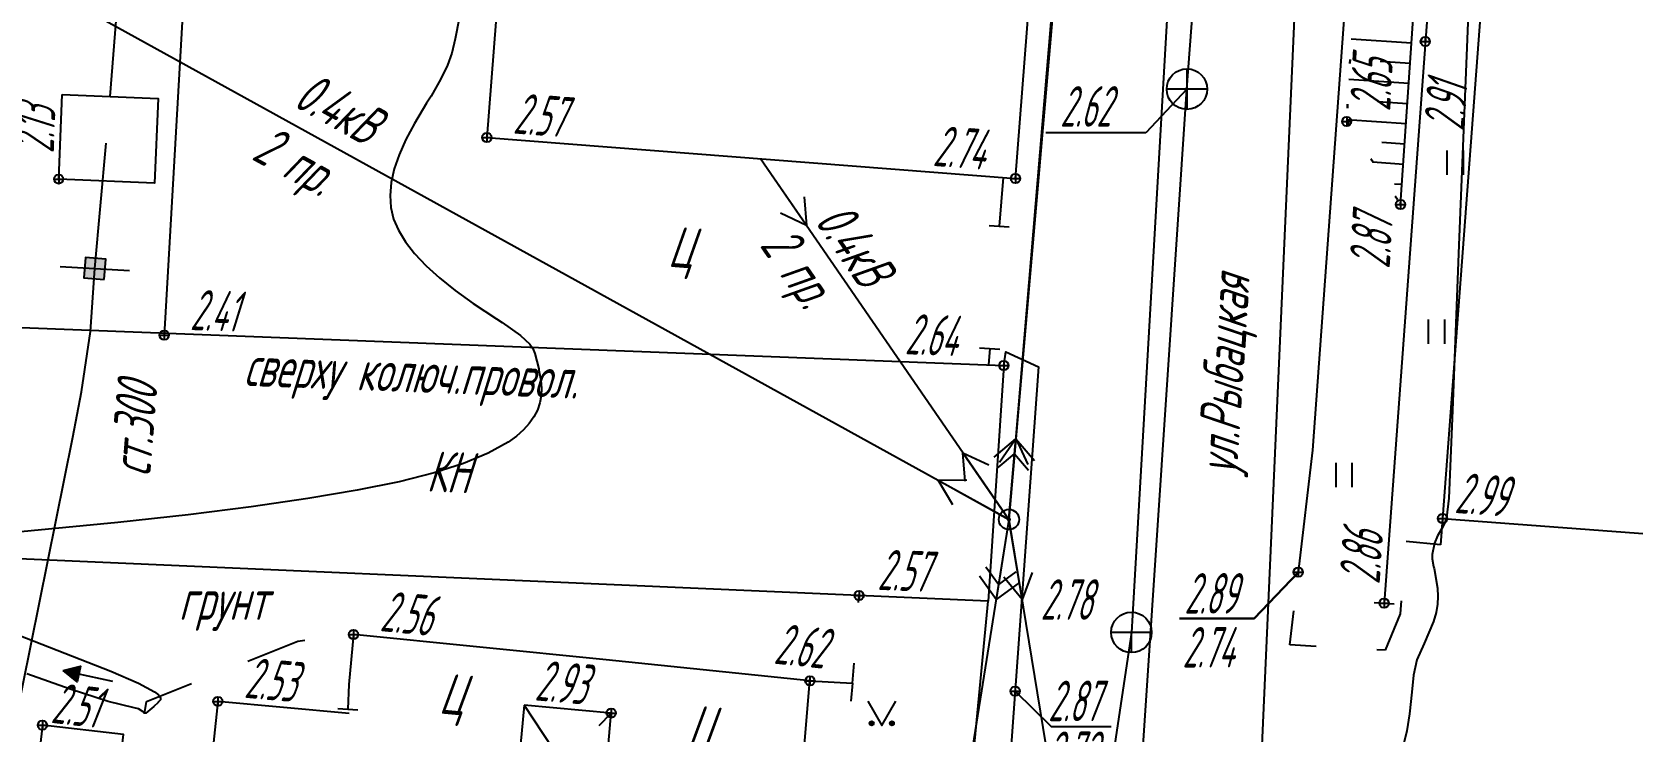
# Model space of a CAD drawing. Extents: x 1233805 to 1234355, y 654698 to 655114.
# Drawn here: x 1233934.98 to 1233974.51, y 655030.96 to 655048.23 of the extents above; entities that cross this region are included whole.
import ezdxf

# ---------------------------------------------------------------- set-up
doc = ezdxf.new("R2010")
doc.units = 0
for name, pattern in [('ИИDash_05_15', [2, 0.5, -1.5]), ('ИИDash_15_15', [3, 1.5, -1.5]), ('ИИDash_20_10', [3, 2, -1]), ('ИИDot', [1, 0, -1])]:
    doc.linetypes.add(name, pattern=pattern)
for name, color, linetype, lineweight in [('ИИ_ВОДОПРОВОДЫ', 80, 'Continuous', 25), ('ИИ_ГОРИЗОНТАЛИ_ОСН', 32, 'Continuous', 25), ('ИИ_ДОРОГИ_АД', 7, 'Continuous', 25), ('ИИ_КАНАЛИЗАЦИЯ', 34, 'Continuous', 25), ('ИИ_ЛЭП_ВН', 250, 'Continuous', 25), ('ИИ_ЛЭП_НН', 250, 'Continuous', 25), ('ИИ_ОГРАДЫ', 7, 'Continuous', 25), ('ИИ_ОТКОС', 7, 'Continuous', 25), ('ИИ_ОТМЕТКИ', 7, 'Continuous', 25), ('ИИ_СТРОЕНИЕ', 7, 'Continuous', 25), ('ИИ_ТЕПЛОТРАССА', 5, 'Continuous', 25), ('ИИ_УГОДЬЯ', 7, 'Continuous', 25)]:
    doc.layers.add(name, color=color, linetype=linetype, lineweight=lineweight)
doc.styles.add('VNIPISIMPLEXCUR', font='simplex.shx', dxfattribs={"width": 0.8, "oblique": 15})
doc.styles.add('ГОСТ 2.304 КУРСИВ', font='cs_gost2304.shx', dxfattribs={"oblique": 15})
doc.linetypes.add('ИИ054741_6', pattern='A,2,-0.5,[35,3dservice.shx,S=1,R=0,X=0,Y=0],-0.5,2', length=5)
doc.linetypes.add('ИИ054763', pattern='A,2.5,[23,3dservice.shx,S=0.85,R=45,X=0,Y=0],5,[23,3dservice.shx,S=0.85,R=225,X=0,Y=0],2.5', length=10)
doc.linetypes.add('ИИ251215', pattern='A,8,-0.6,["2Т",VNIPISIMPLEXCUR,S=2,R=0,X=0,Y=-1],-4.4,24', length=37)
doc.linetypes.add('ИИ251222', pattern='A,2,-2,3,-0.6,["В",VNIPISIMPLEXCUR,S=2,R=0,X=0,Y=-1],-2.8,3,-2,8,-2,8,-2,6', length=41.4)
doc.linetypes.add('ИИ251223', pattern='A,2,-2,3,-0.6,["К",VNIPISIMPLEXCUR,S=2,R=0,X=0,Y=-1],-3,3,-2,8,-2,8,-2,6', length=41.6)
doc.linetypes.add('ИИ251225', pattern='A,2,-2,3,-0.6,["2Т",VNIPISIMPLEXCUR,S=2,R=0,X=0,Y=-1],-4.4,3,-2,8,-2,8,-2,6', length=43)

# ---------------------------------------------------------------- blocks, each defined once
blk = doc.blocks.new('ИИ05401')
at = {"color": 0, "linetype": 'Continuous', "lineweight": 25}
for points in [[(-0.4, 1.2), (-0.4, 0)], [(0.4, 1.2), (0.4, 0)]]:
    blk.add_lwpolyline(points, dxfattribs=at)
blk = doc.blocks.new('ИИ05416')
at = {"linetype": 'Continuous', "lineweight": 25}
h = blk.add_hatch(color=0, dxfattribs=at)
edge = h.paths.add_edge_path()
edge.add_arc((-0.5, 0.1), 0.1, 0, 360)
h = blk.add_hatch(color=0, dxfattribs=at)
edge = h.paths.add_edge_path()
edge.add_arc((0.5, 0.1), 0.1, 0, 360)
at = {"color": 0, "linetype": 'Continuous', "lineweight": 25}
blk.add_lwpolyline([(-0.693, 1.2), (0, 0), (0.693, 1.2)], dxfattribs=at)
for centre in [(-0.5, 0.1), (0.5, 0.1)]:
    blk.add_circle(centre, 0.1, dxfattribs=at)
blk = doc.blocks.new('ИИ0510712')
at = {"linetype": 'Continuous'}
blk.add_hatch(color=0, dxfattribs=at).paths.add_polyline_path([(0.5, -0.5), (0.5, 0.5), (-0.5, 0.5), (-0.5, -0.5)])
at = {"color": 0, "linetype": 'Continuous'}
blk.add_lwpolyline([(0.5, -0.5), (0.5, 0.5), (-0.5, 0.5), (-0.5, -0.5)], close=True, dxfattribs=at)
blk = doc.blocks.new('ИИ051216')
at = {"linetype": 'Continuous'}
blk.add_hatch(color=0, dxfattribs=at).paths.add_polyline_path([(0, 0), (0.4, -0.8), (-0.4, -0.8)])
at = {"color": 0, "linetype": 'Continuous'}
for points in [[(0, 0), (0.4, -0.8), (-0.4, -0.8), (0, 0)], [(0, 0), (0, -2.5)]]:
    blk.add_lwpolyline(points, dxfattribs=at)
at = {"color": 0, "linetype": 'Continuous', "style": 'VNIPISIMPLEXCUR', "oblique": 15, "width": 0.8}
blk.add_attdef('HEIGHT', (1.1, -2.5), '', height=2, dxfattribs=at)
blk = doc.blocks.new('ИИ051144')
at = {"color": 0, "linetype": 'Continuous', "lineweight": 25, "flags": 128}
for points in [[(4, 0), (0, 0)], [(2.775, 0.707), (4, 0), (2.775, -0.707)]]:
    blk.add_lwpolyline(points, dxfattribs=at)
blk = doc.blocks.new('ИИ051081')
at = {"linetype": 'Continuous', "lineweight": 25}
blk.add_hatch(color=0, dxfattribs=at).paths.add_polyline_path([(-0.05, 0, 1), (0.05, 0, 1)])
at = {"color": 0, "linetype": 'Continuous', "lineweight": 25}
for radius in [0.5, 0.05]:
    blk.add_circle((0, 0), radius, dxfattribs=at)
blk = doc.blocks.new('ИИ051141')
at = {"color": 0, "linetype": 'Continuous', "lineweight": 25, "flags": 128}
for points in [[(3, 1), (4, 0), (3, -1)], [(0, 0), (4, 0)], [(2.5, 0.75), (3.25, 0), (2.5, -0.75)]]:
    blk.add_lwpolyline(points, dxfattribs=at)
blk = doc.blocks.new('ИИ051173')
at = {"color": 0, "linetype": 'Continuous', "lineweight": 25, "flags": 128}
for points in [[(0, 1), (0, -1)], [(1, 0), (-1, 0)]]:
    blk.add_lwpolyline(points, dxfattribs=at)
at = {"color": 0, "linetype": 'Continuous', "lineweight": 25}
blk.add_circle((0, 0), 1, dxfattribs=at)
at = {"color": 0, "linetype": 'Continuous', "style": 'VNIPISIMPLEXCUR', "oblique": 15, "width": 0.8}
for tag, p in [('NUMBER', (1.7, -1)), ('HATCH', (1.7, -4.4)), ('HEIGHT', (1.7, -7.8)), ('TOP1', (1.7, -11.2)), ('TOP2', (1.7, -14.6)), ('TOP3', (1.7, -18)), ('TOP4', (1.7, -21.4)), ('TOP5', (1.7, -24.8)), ('BOTTOM', (1.7, -28.2))]:
    blk.add_attdef(tag, p, '', height=2, dxfattribs=at)
blk = doc.blocks.new('ИИ051178')
at = {"color": 0, "linetype": 'Continuous', "lineweight": 25, "flags": 128}
for points in [[(1, 0), (-1, 0)], [(0, -1), (0, 0)]]:
    blk.add_lwpolyline(points, dxfattribs=at)
at = {"color": 0, "linetype": 'Continuous', "lineweight": 25}
blk.add_circle((0, 0), 1, dxfattribs=at)
at = {"color": 0, "linetype": 'Continuous', "style": 'VNIPISIMPLEXCUR', "oblique": 15, "width": 0.8}
for tag, p in [('NUMBER', (1.7, -1)), ('HATCH', (1.7, -4.4)), ('HEIGHT', (1.7, -7.8)), ('TOP1', (1.7, -11.2)), ('TOP2', (1.7, -14.6)), ('TOP3', (1.7, -18)), ('TOP4', (1.7, -21.4)), ('TOP5', (1.7, -24.8)), ('BOTTOM', (1.7, -28.2))]:
    blk.add_attdef(tag, p, '', height=2, dxfattribs=at)
blk = doc.blocks.new('PICKET')
at = {"color": 0, "linetype": 'Continuous', "lineweight": 25}
for p, q in [((-0.23, 0), (0.23, 0)), ((0, 0.23), (0, -0.23))]:
    blk.add_line(p, q, dxfattribs=at)
blk.add_circle((0, 0), 0.23, dxfattribs=at)
at = {"color": 0, "linetype": 'Continuous', "style": 'VNIPISIMPLEXCUR', "oblique": 15, "width": 0.8}
blk.add_attdef('OTMETKA', (1.25, 0.3), '', height=2, dxfattribs=at)
at = {"color": 8, "linetype": 'Continuous', "style": 'VNIPISIMPLEXCUR', "oblique": 15, "width": 0.8, "flags": 1}
blk.add_attdef('NOMER', (1.25, -2.7), '', height=2, dxfattribs=at)
blk = doc.blocks.new('*U207')
at = {"color": 0, "linetype": 'ByBlock', "lineweight": -2}
for points in [[(0, 0), (-2.032, -2.15)], [(-2.032, -2.15), (-6.976, -2.15)]]:
    blk.add_lwpolyline(points, dxfattribs=at)

msp = doc.modelspace()

# ---------------------------------------------------------------- linework, layer by layer
at = {"layer": 'ИИ_ВОДОПРОВОДЫ', "linetype": 'ИИ251222', "flags": 128}
msp.add_lwpolyline([(1233967.944, 655082.797), (1233967.18, 655071.793), (1233964.522, 655012.19), (1233960.74, 654978.868), (1233962.888, 654934.908), (1233961.805, 654824.993), (1233961.762, 654810.371), (1233969.882, 654700.999)], dxfattribs=at)
at = {"layer": 'ИИ_ГОРИЗОНТАЛИ_ОСН', "flags": 128}
for points, elevation in [([(1233970.822, 655058.028), (1233970.202, 655042.76), (1233970.057, 655038.885), (1233969.965, 655036.728), (1233969.903, 655036.236), (1233969.861, 655036.098), (1233969.799, 655035.989), (1233969.789, 655035.974), (1233969.685, 655035.792), (1233969.608, 655035.616), (1233969.553, 655035.339), (1233969.554, 655035.225), (1233969.589, 655035.035), (1233969.6, 655034.988), (1233969.685, 655034.501), (1233969.696, 655034.295), (1233969.687, 655034.106), (1233969.651, 655033.9), (1233969.586, 655033.678), (1233969.355, 655033.142), (1233969.352, 655033.136), (1233969.178, 655032.733), (1233969.093, 655032.36), (1233969.048, 655031.937), (1233968.992, 655031.405), (1233968.926, 655030.983), (1233968.743, 655030.243)], 3), ([(1233945.525, 655048.565), (1233945.43, 655048.059), (1233945.346, 655047.706), (1233945.24, 655047.412), (1233945.074, 655047.072), (1233944.831, 655046.649), (1233944.722, 655046.472), (1233944.422, 655045.972), (1233944.209, 655045.574), (1233944.043, 655045.202), (1233943.923, 655044.853), (1233943.849, 655044.516), (1233943.821, 655044.198), (1233943.841, 655043.898), (1233943.908, 655043.614), (1233944.026, 655043.336), (1233944.199, 655043.051), (1233944.427, 655042.76), (1233944.71, 655042.462), (1233945.042, 655042.162), (1233945.431, 655041.853), (1233945.874, 655041.533), (1233946.445, 655041.152), (1233946.59, 655041.057), (1233947.044, 655040.74), (1233947.273, 655040.523), (1233947.342, 655040.418), (1233947.394, 655040.299), (1233947.49, 655039.913), (1233947.495, 655039.89), (1233947.496, 655039.885), (1233947.542, 655039.64), (1233947.559, 655039.442), (1233947.552, 655039.254), (1233947.52, 655039.076), (1233947.46, 655038.9), (1233947.372, 655038.731), (1233947.257, 655038.569), (1233947.114, 655038.412), (1233946.94, 655038.258), (1233946.737, 655038.111), (1233946.244, 655037.833), (1233945.635, 655037.578), (1233944.909, 655037.347), (1233944.047, 655037.132), (1233943.007, 655036.922), (1233941.788, 655036.715), (1233940.389, 655036.512), (1233938.837, 655036.317), (1233937.098, 655036.123), (1233932.811, 655035.715)], 2.5), ([(1233934.461, 655033.421), (1233936.928, 655032.459), (1233937.609, 655032.161), (1233938.006, 655031.948), (1233938.106, 655031.871), (1233938.153, 655031.806), (1233938.15, 655031.751), (1233938.096, 655031.689), (1233938.092, 655031.684), (1233937.987, 655031.581), (1233937.793, 655031.416), (1233937.758, 655031.417), (1233937.72, 655031.449), (1233937.607, 655031.526), (1233937.504, 655031.549), (1233936.862, 655031.707), (1233935.92, 655032.012), (1233934.852, 655032.392)], 2.5)]:
    msp.add_lwpolyline(points, dxfattribs=dict(at, elevation=elevation))
at = {"layer": 'ИИ_ДОРОГИ_АД', "flags": 128}
for points in [[(1233969.812, 655082.733), (1233968.744, 655068.668), (1233967.972, 655056.783), (1233966.599, 655037.909), (1233966.246, 655034.896)], [(1233958.974, 655039.999), (1233959.025, 655040.337), (1233959.836, 655039.969), (1233958.224, 655017.766), (1233957.74, 655010.801), (1233956.183, 655008.633)], [(1233942.814, 655031.411), (1233939.57, 655031.711), (1233938.959, 655025.949), (1233938.343, 655019.708), (1233938.353, 655019.053), (1233938.433, 655018.661), (1233938.746, 655018.278), (1233939.674, 655017.42)]]:
    msp.add_lwpolyline(points, dxfattribs=at)
at = {"layer": 'ИИ_ДОРОГИ_АД', "linetype": 'ИИDash_15_15', "flags": 128}
for points in [[(1233969.811, 655036.226), (1233969.76, 655035.577), (1233968.883, 655035.659), (1233968.766, 655033.867), (1233968.389, 655032.971), (1233966.037, 655033.103), (1233966.246, 655034.896)], [(1233921.896, 655014.323), (1233918.478, 655014.665), (1233920.242, 655030.402), (1233931.846, 655029.176), (1233937.312, 655028.858), (1233937.808, 655031.71), (1233941.546, 655033.2), (1233942.917, 655033.363)], [(1233954.189, 655032.216), (1233955.241, 655032.158), (1233953.767, 655017.125), (1233956.898, 655016.993), (1233957.028, 655017.81)]]:
    msp.add_lwpolyline(points, dxfattribs=at)
at = {"layer": 'ИИ_ДОРОГИ_АД', "flags": 128}
msp.add_lwpolyline([(1233935.234, 655031.122), (1233935.046, 655029.486), (1233937.05, 655029.255), (1233937.238, 655030.891)], close=True, dxfattribs=at)
at = {"layer": 'ИИ_КАНАЛИЗАЦИЯ', "linetype": 'ИИ251223', "flags": 128}
msp.add_lwpolyline([(1233959.831, 654935.307), (1233963.849, 654975.195), (1233964.502, 654990.159), (1233959.462, 654992.879), (1233960.552, 655002.541), (1233963.498, 655046.82), (1233964.614, 655061.611), (1233965.913, 655082.867)], dxfattribs=at)
at = {"layer": 'ИИ_ЛЭП_ВН', "flags": 128}
for points in [[(1233963.155, 655082.962), (1233959.103, 655036.201)], [(1233959.103, 655036.201), (1233949.847, 654978.253), (1233945.218, 654919.13), (1233958.083, 654861.007)]]:
    msp.add_lwpolyline(points, dxfattribs=at)
at = {"layer": 'ИИ_ЛЭП_НН', "flags": 128}
for points in [[(1233963.118, 655082.963), (1233961.503, 655064.671), (1233959.103, 655036.201)], [(1233959.103, 655036.201), (1233932.829, 655050.695)], [(1233959.103, 655036.201), (1233952.965, 655045.102)], [(1233959.103, 655036.201), (1233968.727, 654977.323)]]:
    msp.add_lwpolyline(points, dxfattribs=at)
at = {"layer": 'ИИ_ОГРАДЫ', "linetype": 'ИИ054741_6'}
for points in [[(1233971.93, 655082.661), (1233968.366, 655034.132)], [(1233958.96, 655044.636), (1233958.861, 655043.437)], [(1233952.929, 655018.271), (1233957.028, 655017.81), (1233958.589, 655034.184)], [(1233953.968, 655029.656), (1233954.189, 655032.216), (1233949.158, 655032.733), (1233942.917, 655033.363), (1233942.8, 655032.129), (1233942.776, 655031.519)]]:
    msp.add_lwpolyline(points, dxfattribs=at)
at = {"layer": 'ИИ_ОГРАДЫ', "linetype": 'ИИ054763', "flags": 128}
msp.add_lwpolyline([(1233941.431, 655053.06), (1233938.956, 655053.22), (1233938.245, 655040.75)], dxfattribs=at)
at = {"layer": 'ИИ_ОГРАДЫ', "flags": 128}
for points in [[(1233958.612, 655043.455), (1233959.111, 655043.418)], [(1233958.378, 655040.437), (1233958.876, 655040.4)], [(1233968.117, 655034.15), (1233968.616, 655034.114)], [(1233942.527, 655031.538), (1233943.026, 655031.501)]]:
    msp.add_lwpolyline(points, dxfattribs=at)
at = {"layer": 'ИИ_ОГРАДЫ'}
msp.add_lwpolyline([(1233958.627, 655040.419), (1233958.596, 655040.013)], dxfattribs=at)
at = {"layer": 'ИИ_ОТКОС'}
for p, q in [((1233967.553, 655048.063, 3.601), (1233969.046, 655047.962, 3.601)), ((1233968.269, 655047.514, 3.601), (1233969.012, 655047.463, 3.601)), ((1233967.499, 655047.066, 3.601), (1233968.978, 655046.965, 3.601)), ((1233968.208, 655046.517, 3.601), (1233968.944, 655046.466, 3.601)), ((1233967.445, 655046.068, 3.601), (1233968.91, 655045.968, 3.601)), ((1233968.313, 655045.508, 3.601), (1233968.876, 655045.47, 3.601)), ((1233968.091, 655045.023, 3.601), (1233968.842, 655044.971, 3.601)), ((1233968.621, 655044.486, 3.601), (1233968.808, 655044.473, 3.601))]:
    msp.add_line(p, q, dxfattribs=at)
at = {"layer": 'ИИ_ОТКОС', "color": 33, "linetype": 'ИИDot', "lineweight": 30, "elevation": 2.983}
msp.add_lwpolyline([(1233969.941, 655082.729), (1233969.862, 655081.495), (1233969.421, 655074.762), (1233968.778, 655064.412), (1233967.944, 655055.239), (1233967.442, 655046.019), (1233968.774, 655043.975)], dxfattribs=at)
at = {"layer": 'ИИ_ОТКОС', "elevation": 3.601}
msp.add_lwpolyline([(1233968.774, 655043.975), (1233971.387, 655082.342), (1233971.413, 655082.678)], dxfattribs=at)
at = {"layer": 'ИИ_ОТМЕТКИ', "lineweight": 30, "elevation": 2.737}
msp.add_lwpolyline([(1233966.246, 655034.893), (1233965.159, 655033.758), (1233963.317, 655033.758)], dxfattribs=at)
at = {"layer": 'ИИ_ОТМЕТКИ', "elevation": 2.724}
msp.add_lwpolyline([(1233959.255, 655031.964), (1233960.141, 655031.093), (1233961.626, 655031.093)], dxfattribs=at)
at = {"layer": 'ИИ_СТРОЕНИЕ'}
msp.add_lwpolyline([(1233973.299, 655082.614), (1233969.811, 655036.226), (1233977.068, 655035.68), (1233980.578, 655082.364)], dxfattribs=at)
for points in [[(1233947.904, 655067.421), (1233946.211, 655045.627), (1233959.263, 655044.613), (1233960.956, 655066.407), (1233957.016, 655066.713), (1233952.984, 655067.026)], [(1233927.919, 655041.2), (1233934.714, 655040.937), (1233958.974, 655039.999), (1233958.589, 655034.184), (1233927.672, 655035.531)], [(1233947.133, 655031.619), (1233947.012, 655030.29), (1233949.161, 655030.094), (1233949.282, 655031.423)]]:
    msp.add_lwpolyline(points, close=True, dxfattribs=at)
at = {"layer": 'ИИ_СТРОЕНИЕ', "linetype": 'ИИDash_20_10', "flags": 128}
msp.add_lwpolyline([(1233947.133, 655031.619), (1233948.073, 655030.194), (1233949.282, 655031.423)], dxfattribs=at)
at = {"layer": 'ИИ_ТЕПЛОТРАССА', "linetype": 'ИИ251225', "flags": 128}
msp.add_lwpolyline([(1233964.982, 655082.899), (1233962.125, 655033.414), (1233954.34, 654981.542)], dxfattribs=at)
at = {"layer": 'ИИ_ТЕПЛОТРАССА', "linetype": 'ИИ251225', "elevation": -11.67, "flags": 128}
msp.add_lwpolyline([(1233936.908, 655046.639), (1233939.503, 655079.282)], dxfattribs=at)
at = {"layer": 'ИИ_ТЕПЛОТРАССА', "color": 7}
msp.add_lwpolyline([(1233935.727, 655046.689), (1233938.09, 655046.588), (1233938.001, 655044.5), (1233935.637, 655044.601)], close=True, dxfattribs=at)
at = {"layer": 'ИИ_ТЕПЛОТРАССА', "linetype": 'ИИ251215', "flags": 128}
msp.add_lwpolyline([(1233932.236, 655010.315), (1233932.627, 655013.902), (1233934.125, 655029.048), (1233935.984, 655038.233), (1233936.204, 655039.352), (1233936.424, 655040.837), (1233936.531, 655042.392), (1233936.81, 655045.485)], dxfattribs=at)
at = {"layer": 'ИИ_ТЕПЛОТРАССА', "color": 7, "flags": 128}
msp.add_lwpolyline([(1233935.674, 655042.441), (1233936.531, 655042.392), (1233937.388, 655042.342)], dxfattribs=at)
at = {"layer": 'ИИ_УГОДЬЯ', "linetype": 'ИИDash_05_15', "flags": 128}
msp.add_lwpolyline([(1233955.241, 655032.158), (1233955.4, 655034.322)], dxfattribs=at)

# ---------------------------------------------------------------- block references
at = {"layer": 'ИИ_КАНАЛИЗАЦИЯ', "color": 7}
ref = msp.add_blockref('ИИ051173', (1233963.498, 655046.82, 2.62), dxfattribs=dict(at, xscale=0.5, yscale=0.5, zscale=0.5))
ref.add_attrib('HATCH', '2.62', (1233960.367, 655045.894, -16.77), dxfattribs={"layer": '0', "color": 0, "linetype": 'Continuous', "height": 1, "rotation": 360, "style": 'ГОСТ 2.304 КУРСИВ', "oblique": 15, "width": 0.65})
at = {"layer": 'ИИ_КАНАЛИЗАЦИЯ', "color": 7, "xscale": 0.5, "yscale": 0.5, "zscale": 0.5}
msp.add_blockref('*U207', (1233963.498, 655046.82, 22.955), dxfattribs=at)
at = {"layer": 'ИИ_ЛЭП_ВН'}
for xscale, yscale, zscale, rotation in [(0.4999999999999998, 0.4999999999999998, 0.4999999999999998, 85.04788065733477), (0.5, 0.5, 0.5, 260.9241893942159)]:
    msp.add_blockref('ИИ051141', (1233959.103, 655036.201), dxfattribs=dict(at, xscale=xscale, yscale=yscale, zscale=zscale, rotation=rotation))
at = {"layer": 'ИИ_ЛЭП_ВН', "xscale": 0.5, "yscale": 0.5, "zscale": 0.5}
msp.add_blockref('ИИ051081', (1233959.103, 655036.201), dxfattribs=at)
at = {"layer": 'ИИ_ЛЭП_НН'}
for p, xscale, yscale, zscale, rotation in [((1233952.965, 655045.102), 0.4999999999999997, 0.4999999999999997, 0.4999999999999997, 304.5929676262427), ((1233959.103, 655036.201), 0.4999999999999992, 0.4999999999999992, 0.4999999999999992, 85.18255524606028), ((1233959.103, 655036.201), 0.4999999999999997, 0.4999999999999997, 0.4999999999999997, 124.5929676254587), ((1233959.103, 655036.201), 0.4999999999999997, 0.4999999999999997, 0.4999999999999997, 151.118177180033), ((1233959.103, 655036.201), 0.4999999999999995, 0.4999999999999995, 0.4999999999999995, 279.2827359329013)]:
    msp.add_blockref('ИИ051144', p, dxfattribs=dict(at, xscale=xscale, yscale=yscale, zscale=zscale, rotation=rotation))
at = {"layer": 'ИИ_ОТМЕТКИ'}
ref = msp.add_blockref('PICKET', (1233969.384, 655047.994, 2.912), dxfattribs=dict(at, xscale=0.5, yscale=0.5, zscale=0.5))
ref.add_attrib('OTMETKA', '2.91', (1233970.343, 655045.77, 2.912), dxfattribs={"layer": '0', "color": 0, "linetype": 'Continuous', "height": 1, "rotation": 85.7994, "style": 'ГОСТ 2.304 КУРСИВ', "oblique": 15, "width": 0.65})
ref = msp.add_blockref('PICKET', (1233967.442, 655046.019, 2.651), dxfattribs=dict(at, xscale=0.5, yscale=0.5, zscale=0.5))
ref.add_attrib('OTMETKA', '2.65', (1233968.515, 655046.266, 2.651), dxfattribs={"layer": '0', "color": 0, "linetype": 'Continuous', "height": 1, "rotation": 86.8841, "style": 'ГОСТ 2.304 КУРСИВ', "oblique": 15, "width": 0.65})
ref = msp.add_blockref('PICKET', (1233935.637, 655044.601, 2.127), dxfattribs=dict(at, xscale=0.5, yscale=0.5, zscale=0.5))
ref.add_attrib('OTMETKA', '2.13', (1233935.514, 655045.232, 2.127), dxfattribs={"layer": '0', "color": 0, "linetype": 'Continuous', "height": 1, "rotation": 87.5461, "style": 'ГОСТ 2.304 КУРСИВ', "oblique": 15, "width": 0.65})
ref = msp.add_blockref('PICKET', (1233946.211, 655045.627, 2.574), dxfattribs=dict(at, xscale=0.5, yscale=0.5, zscale=0.5))
ref.add_attrib('OTMETKA', '2.57', (1233946.846, 655045.728, 2.574), dxfattribs={"layer": '0', "color": 0, "linetype": 'Continuous', "height": 1, "rotation": 355.5578, "style": 'ГОСТ 2.304 КУРСИВ', "oblique": 15, "width": 0.65})
ref = msp.add_blockref('PICKET', (1233959.263, 655044.613, 2.739), dxfattribs=dict(at, xscale=0.5, yscale=0.5, zscale=0.5))
ref.add_attrib('OTMETKA', '2.74', (1233957.212, 655044.927, 2.739), dxfattribs={"layer": '0', "color": 0, "linetype": 'Continuous', "height": 1, "rotation": 355.5578, "style": 'ГОСТ 2.304 КУРСИВ', "oblique": 15, "width": 0.65})
ref = msp.add_blockref('PICKET', (1233968.774, 655043.975, 2.873), dxfattribs=dict(at, xscale=0.5, yscale=0.5, zscale=0.5))
ref.add_attrib('OTMETKA', '2.87', (1233968.5, 655042.379, 2.873), dxfattribs={"layer": '0', "color": 0, "linetype": 'Continuous', "height": 1, "rotation": 86.1048, "style": 'ГОСТ 2.304 КУРСИВ', "oblique": 15, "width": 0.65})
ref = msp.add_blockref('PICKET', (1233938.245, 655040.75, 2.405), dxfattribs=dict(at, xscale=0.5, yscale=0.5, zscale=0.5))
ref.add_attrib('OTMETKA', '2.41', (1233938.875, 655040.876, 2.405), dxfattribs={"layer": '0', "color": 0, "linetype": 'Continuous', "height": 1, "rotation": 357.7846, "style": 'ГОСТ 2.304 КУРСИВ', "oblique": 15, "width": 0.65})
ref = msp.add_blockref('PICKET', (1233958.974, 655039.999, 2.638), dxfattribs=dict(at, xscale=0.5, yscale=0.5, zscale=0.5))
ref.add_attrib('OTMETKA', '2.64', (1233956.527, 655040.279, 2.638), dxfattribs={"layer": '0', "color": 0, "linetype": 'Continuous', "height": 1, "rotation": 357.7846, "style": 'ГОСТ 2.304 КУРСИВ', "oblique": 15, "width": 0.65})
ref = msp.add_blockref('PICKET', (1233969.811, 655036.226, 2.991), dxfattribs=dict(at, xscale=0.5, yscale=0.5, zscale=0.5))
ref.add_attrib('OTMETKA', '2.99', (1233970.095, 655036.363, 2.991), dxfattribs={"layer": '0', "color": 0, "linetype": 'Continuous', "height": 1, "rotation": 355.7001, "style": 'ГОСТ 2.304 КУРСИВ', "oblique": 15, "width": 0.65})
ref = msp.add_blockref('PICKET', (1233968.366, 655034.132, 2.86), dxfattribs=dict(at, xscale=0.5, yscale=0.5, zscale=0.5))
ref.add_attrib('OTMETKA', '2.86', (1233968.253, 655034.592, 2.86), dxfattribs={"layer": '0', "color": 0, "linetype": 'Continuous', "height": 1, "rotation": 85.7994, "style": 'ГОСТ 2.304 КУРСИВ', "oblique": 15, "width": 0.65})
ref = msp.add_blockref('PICKET', (1233955.4, 655034.322, 2.57), dxfattribs=dict(at, xscale=0.5, yscale=0.5, zscale=0.5))
ref.add_attrib('OTMETKA', '2.57', (1233955.849, 655034.465, 2.57), dxfattribs={"layer": '0', "color": 0, "linetype": 'Continuous', "height": 1, "rotation": 357.5049, "style": 'ГОСТ 2.304 КУРСИВ', "oblique": 15, "width": 0.65})
ref = msp.add_blockref('PICKET', (1233966.246, 655034.896, 2.737), dxfattribs=dict(at, xscale=0.5, yscale=0.5, zscale=0.5))
ref.add_attrib('OTMETKA', '2.74', (1233963.387, 655032.546, 2.737), dxfattribs={"layer": '0', "color": 0, "linetype": 'Continuous', "height": 1, "style": 'ГОСТ 2.304 КУРСИВ', "oblique": 15, "width": 0.65})
ref = msp.add_blockref('PICKET', (1233942.917, 655033.363, 2.557), dxfattribs=dict(at, xscale=0.5, yscale=0.5, zscale=0.5))
ref.add_attrib('OTMETKA', '2.56', (1233943.554, 655033.449, 2.557), dxfattribs={"layer": '0', "color": 0, "linetype": 'Continuous', "height": 1, "rotation": 354.2353, "style": 'ГОСТ 2.304 КУРСИВ', "oblique": 15, "width": 0.65})
ref = msp.add_blockref('PICKET', (1233954.189, 655032.216, 2.622), dxfattribs=dict(at, xscale=0.5, yscale=0.5, zscale=0.5))
ref.add_attrib('OTMETKA', '2.62', (1233953.28, 655032.644, 2.622), dxfattribs={"layer": '0', "color": 0, "linetype": 'Continuous', "height": 1, "rotation": 354.1333, "style": 'ГОСТ 2.304 КУРСИВ', "oblique": 15, "width": 0.65})
ref = msp.add_blockref('PICKET', (1233939.57, 655031.711, 2.532), dxfattribs=dict(at, xscale=0.5, yscale=0.5, zscale=0.5))
ref.add_attrib('OTMETKA', '2.53', (1233940.206, 655031.803, 2.532), dxfattribs={"layer": '0', "color": 0, "linetype": 'Continuous', "height": 1, "rotation": 354.7091, "style": 'ГОСТ 2.304 КУРСИВ', "oblique": 15, "width": 0.65})
ref = msp.add_blockref('PICKET', (1233949.282, 655031.423, 2.932), dxfattribs=dict(at, xscale=0.5, yscale=0.5, zscale=0.5))
ref.add_attrib('OTMETKA', '2.93', (1233947.381, 655031.739, 2.932), dxfattribs={"layer": '0', "color": 0, "linetype": 'Continuous', "height": 1, "rotation": 354.7916, "style": 'ГОСТ 2.304 КУРСИВ', "oblique": 15, "width": 0.65})
ref = msp.add_blockref('PICKET', (1233935.234, 655031.122, 2.514), dxfattribs=dict(at, xscale=0.5, yscale=0.5, zscale=0.5))
ref.add_attrib('OTMETKA', '2.51', (1233935.427, 655031.184, 2.514), dxfattribs={"layer": '0', "color": 0, "linetype": 'Continuous', "height": 1, "rotation": 353.4289, "style": 'ГОСТ 2.304 КУРСИВ', "oblique": 15, "width": 0.65})
ref = msp.add_blockref('PICKET', (1233959.255, 655031.964, 2.724), dxfattribs=dict(at, xscale=0.5, yscale=0.5, zscale=0.5))
ref.add_attrib('OTMETKA', '2.72', (1233960.031, 655029.967, 2.724), dxfattribs={"layer": '0', "color": 0, "linetype": 'Continuous', "height": 1, "style": 'ГОСТ 2.304 КУРСИВ', "oblique": 15, "width": 0.65})
at = {"layer": 'ИИ_ТЕПЛОТРАССА', "color": 7}
for name, p, xscale, yscale, zscale, rotation in [('ИИ0510712', (1233936.531, 655042.392), 0.4999999999999997, 0.4999999999999997, 0.4999999999999997, 355.1438611621973), ('ИИ051216', (1233935.744, 655032.47), 0.4999999999999993, 0.4999999999999993, 0.4999999999999993, 78)]:
    msp.add_blockref(name, p, dxfattribs=dict(at, xscale=xscale, yscale=yscale, zscale=zscale, rotation=rotation))
ref = msp.add_blockref('ИИ051178', (1233962.125, 655033.414, 2.78), dxfattribs=dict(at, xscale=0.5, yscale=0.5, zscale=0.5))
ref.add_attrib('HATCH', '2.78', (1233959.882, 655033.723, 2.78), dxfattribs={"layer": '0', "color": 0, "linetype": 'Continuous', "height": 1, "rotation": 360, "style": 'ГОСТ 2.304 КУРСИВ', "oblique": 15, "width": 0.65})
at = {"layer": 'ИИ_УГОДЬЯ', "xscale": 0.5, "yscale": 0.5, "zscale": 0.5}
for name, p in [('ИИ05401', (1233970.115, 655044.703)), ('ИИ05401', (1233969.655, 655040.536)), ('ИИ05401', (1233967.372, 655037)), ('ИИ05416', (1233955.963, 655031.118))]:
    msp.add_blockref(name, p, dxfattribs=at)

# ---------------------------------------------------------------- texts
at = {"layer": 'ИИ_ДОРОГИ_АД', "style": 'ГОСТ 2.304 КУРСИВ', "oblique": 15, "width": 0.8}
for s, rotation, p in [('Ц', 355.6108, (1233950.673, 655042.44)), ('ул.Рыбацкая', 86.2787, (1233964.734, 655037.295)), ('Ц', 354.7916, (1233945.016, 655031.416)), ('Ц', 354.7916, (1233951.156, 655030.628))]:
    msp.add_text(s, height=1, rotation=rotation, dxfattribs=at).set_placement(p)
at = {"layer": 'ИИ_ЛЭП_НН', "style": 'ГОСТ 2.304 КУРСИВ', "oblique": 15, "width": 0.8}
for s, rotation, p in [('0.4кВ', 331.1182, (1233941.387, 655046.421)), ('2 пр.', 331.1182, (1233940.371, 655045.105)), ('0.4кВ', 304.593, (1233954.279, 655043.57)), ('2 пр.', 304.593, (1233952.932, 655042.966))]:
    msp.add_text(s, height=1, rotation=rotation, dxfattribs=at).set_placement(p)
at = {"layer": 'ИИ_ОТМЕТКИ', "style": 'ГОСТ 2.304 КУРСИВ', "oblique": 15, "width": 0.65}
for s, p in [('2.89', (1233963.435, 655033.876)), ('2.87', (1233960.071, 655031.221))]:
    msp.add_text(s, height=1, dxfattribs=at).set_placement(p)
at = {"layer": 'ИИ_СТРОЕНИЕ', "style": 'ГОСТ 2.304 КУРСИВ', "oblique": 15, "width": 0.8}
for s, rotation, p in [('сверху колюч.провол.', 357.7846, (1233940.204, 655039.499)), ('КН', 357.5049, (1233944.714, 655036.893))]:
    msp.add_text(s, height=1, rotation=rotation, dxfattribs=at).set_placement(p)
at = {"layer": 'ИИ_ТЕПЛОТРАССА', "color": 7, "style": 'ГОСТ 2.304 КУРСИВ', "oblique": 15, "width": 0.8}
msp.add_text('ст.300', height=1, rotation=85.3626, dxfattribs=at).set_placement((1233937.896, 655037.246))
at = {"layer": 'ИИ_УГОДЬЯ', "style": 'ГОСТ 2.304 КУРСИВ', "oblique": 15, "width": 0.8}
msp.add_text('грунт', height=1, dxfattribs=at).set_placement((1233938.605, 655033.723))

doc.saveas('drawing.dxf')
